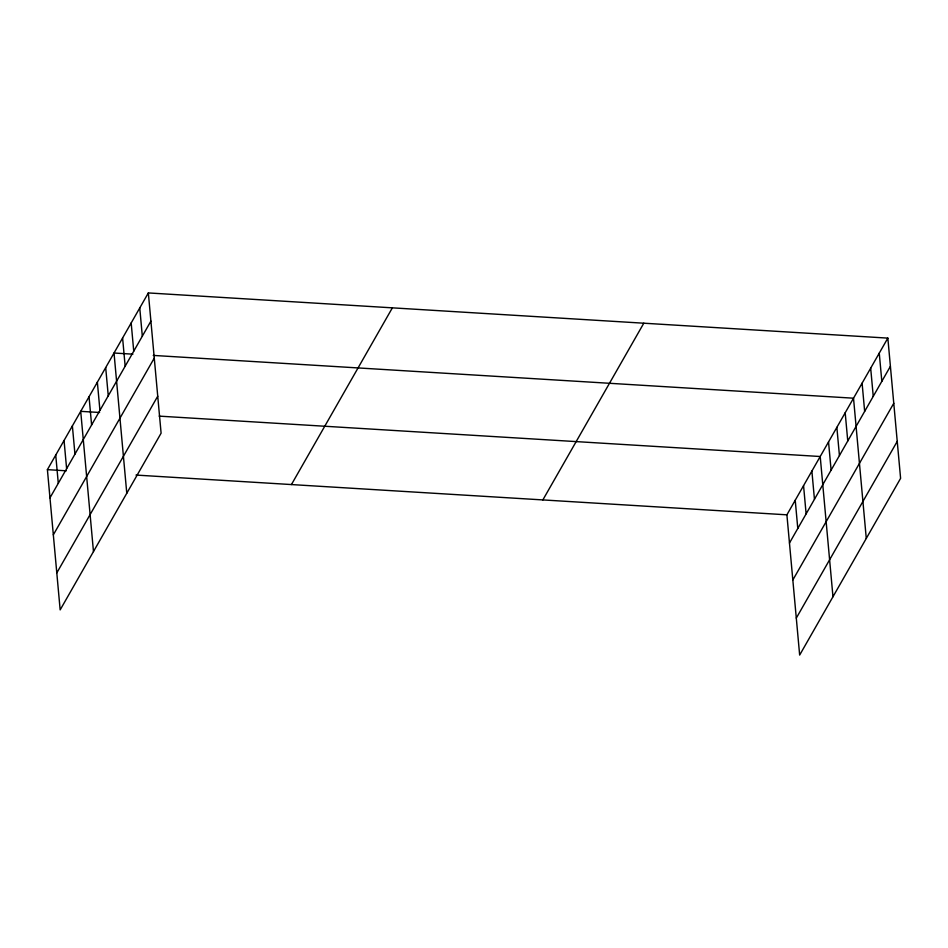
<?xml version="1.0" encoding="UTF-8"?>
<svg xmlns="http://www.w3.org/2000/svg" width="948" height="948" viewBox="0 0 948 948"><rect width="100%" height="100%" fill="white"/><g stroke="black" fill="none" stroke-linecap="round" stroke-linejoin="round"><path stroke-width="1.42" d="M148.338 292.932L161.101 433.177L60.162 609.884L47.4 469.651L148.338 292.932L887.838 338.116L900.6 478.349L799.662 655.068L786.899 514.823L887.838 338.116M49.971 497.854L150.91 321.135M53.337 534.826L154.263 358.107M56.797 572.912L157.735 396.205M291.439 484.558L392.377 307.839M542.86 499.916L643.799 323.209M789.471 543.026L890.409 366.307M792.836 579.998L893.774 403.279M796.296 618.096L897.235 441.377M132.898 354.173L114.021 353.023L126.783 493.256M153.244 355.417L853.52 398.196L866.282 538.428M99.587 412.487L80.71 411.337L93.473 551.57M159.146 416.125L820.21 456.509L832.972 596.742M47.4 469.651L66.289 470.812M136.002 475.067L786.899 514.823M879.258 353.13L881.83 381.333M870.679 368.156L873.25 396.347M862.099 383.17L864.659 411.373M845.189 412.771L847.761 440.974M836.859 427.347L839.43 455.55M828.54 441.934L831.1 470.125M811.879 471.085L814.451 499.288M803.56 485.672L806.12 513.863M795.23 500.248L797.789 528.451M139.759 307.958L142.319 336.161M131.18 322.984L133.739 351.175M122.6 337.998L125.16 366.201M105.69 367.599L108.262 395.802M97.36 382.174L99.931 410.377M89.041 396.762L91.6 424.953M72.38 425.913L74.951 454.116M64.049 440.5L66.621 468.691M55.731 455.076L58.29 483.279"/></g></svg>
